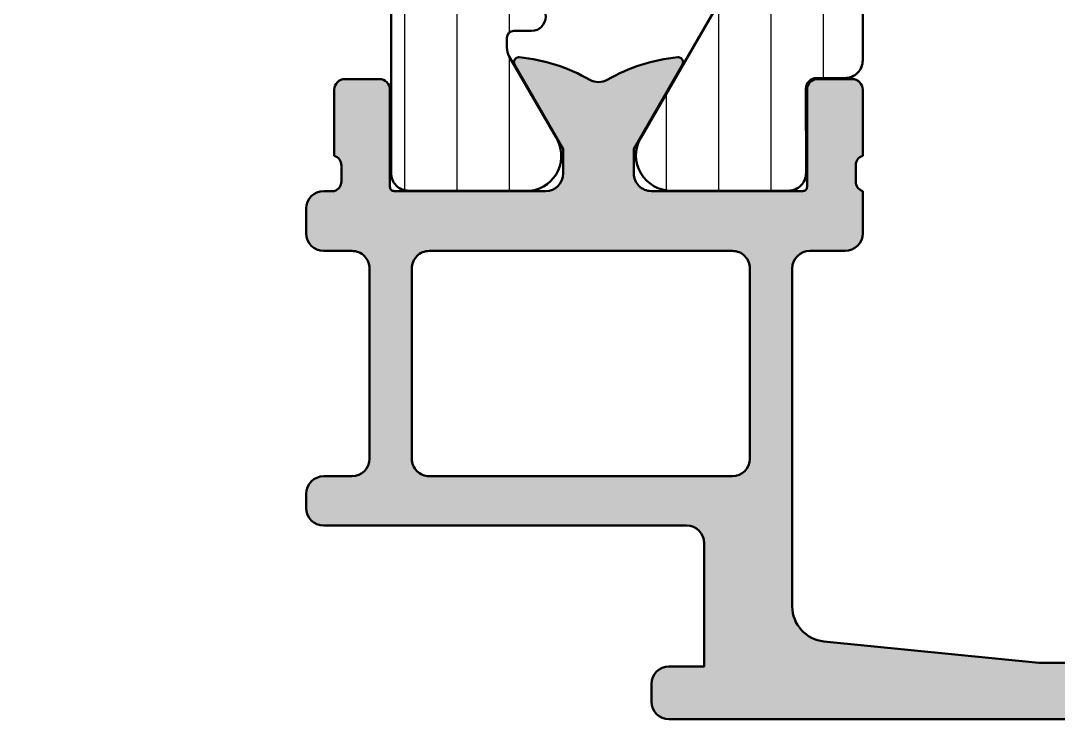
# Model space of a CAD drawing. Extents: x -15 to 40, y 0 to 85.
# Drawn here: x -10.9 to 18.55, y 0 to 19.84 of the extents above; entities that cross this region are included whole.
import ezdxf

# ---------------------------------------------------------------- set-up
doc = ezdxf.new("R2010")
doc.units = 0
for name, color, linetype, lineweight in [('0S-Alu contour', 7, 'Continuous', 50), ('0S-Alu hatch', 252, 'Continuous', 25), ('0S-Plastic contour', 254, 'Continuous', 50), ('0S-Plastic hatch', 253, 'Continuous', 25)]:
    doc.layers.add(name, color=color, linetype=linetype, lineweight=lineweight)
pattern_1 = [(90, (0, 0), (-1.4859, 0), [])]

# ---------------------------------------------------------------- blocks, each defined once
blk = doc.blocks.new('345320__439C6815_9693_4548_8AB6_3DB777F622CD_')
at = {"layer": '0S-Alu hatch'}
h = blk.add_hatch(color=256, dxfattribs=at)
edge = h.paths.add_edge_path()
edge.add_line((10.99968237876891, 12.79987716674805), (10.99968237876892, 3.204865455627441))
edge.add_arc((11.99968270752011, 3.204865503212653), 1.000000328751189, 179.9999973001307, 264.2894563541196)
edge.add_line((11.90017981529233, 2.20982789993286), (17.9996823787689, 1.599877357482909))
edge.add_line((17.9996823787689, 1.599877357482909), (30.89999999999998, 1.59987735748291))
edge.add_arc((30.89999999999998, 2.099877357482909), 0.4999999999999983, 270, 360)
edge.add_line((31.39999999999998, 2.099877357482909), (31.40000000000001, 3.300243663787818))
edge.add_arc((30.90000000000001, 3.300243663787825), 0.5, 0, 90)
edge.add_line((30.90000000000001, 3.800243663787825), (30.40000000000001, 3.800243663787824))
edge.add_ellipse((30.40000000000001, 4.300243663787828), major_axis=(-0.5000000000000036, 0), ratio=1, start_angle=0, end_angle=89.9999999999996, ccw=False)
edge.add_line((29.90000000000001, 4.300243663787826), (29.90000000000001, 4.500243663787842))
edge.add_ellipse((30.40000000000001, 4.50024366378784), major_axis=(-0.5, 0), ratio=1, start_angle=270, end_angle=360, ccw=False)
edge.add_line((30.40000000000001, 5.00024366378784), (33.19999999999999, 5.000243663787841))
edge.add_ellipse((33.2, 4.500243663787845), major_axis=(-0.4999999999999965, 0), ratio=1, start_angle=180, end_angle=270.0000000000008, ccw=False)
edge.add_line((33.69999999999999, 4.50024366378784), (33.69999999999999, 4.000243663787841))
edge.add_line((33.69999999999999, 4.000243663787841), (32.69999999999999, 4.000243663787841))
edge.add_line((32.69999999999999, 4.000243663787841), (32.69999999999999, 2.300243663787824))
edge.add_arc((33.69999999999999, 2.300243663787824), 1, 180, 270)
edge.add_line((33.69999999999999, 1.300243663787824), (37.69999999999996, 1.300243663787838))
edge.add_arc((37.69999999999996, 2.300243663787838), 1, 270, 360)
edge.add_line((38.69999999999996, 2.300243663787838), (38.69999999999999, 4.000243663787841))
edge.add_line((38.69999999999999, 4.000243663787841), (37.69999999999999, 4.000243663787841))
edge.add_line((37.69999999999999, 4.000243663787841), (37.69999999999999, 4.50024366378784))
edge.add_ellipse((38.19999999999998, 4.500243663787845), major_axis=(-0.4999999999999929, 0), ratio=1, start_angle=269.9999999999992, end_angle=360, ccw=False)
edge.add_line((38.19999999999999, 5.000243663787841), (39.5, 5.000243663787841))
edge.add_ellipse((39.50000000000001, 4.500243663787845), major_axis=(-0.4999999999999965, 0), ratio=1, start_angle=180, end_angle=270.0000000000008, ccw=False)
edge.add_line((40, 4.50024366378784), (40, 0.5))
edge.add_ellipse((39.50000000000001, 0.4999999999999953), major_axis=(-0.4999999999999929, 0), ratio=1, start_angle=89.9999999999992, end_angle=180, ccw=False)
edge.add_line((39.5, 0), (7.499498738951288, 0))
edge.add_ellipse((7.499674482195819, 0.4999920856952996), major_axis=(-0.4999921165814755, 0), ratio=1, start_angle=0.013142993896281041, end_angle=89.97986098967777, ccw=False)
edge.add_line((6.999682378768909, 0.4998773932458971), (6.999682378768909, 0.9998773932457156))
edge.add_ellipse((7.499797097260795, 0.9997626151354886), major_axis=(-0.500114731662878, 0), ratio=1, start_angle=270.01314275516927, end_angle=359.9868504146385, ccw=False)
edge.add_line((7.499682378768909, 1.499877333641052), (8.499682378768913, 1.499877333641052))
edge.add_line((8.499682378768913, 1.499877333641052), (8.49968237876891, 4.999877452850342))
edge.add_arc((7.999682211530881, 4.999877285612313), 0.5000001672380558, 1.91671708208e-05, 89.99998083594006)
edge.add_line((7.999682378768909, 5.499877452850341), (-2.300305414199826, 5.499877452850341))
edge.add_ellipse((-2.300190695728645, 5.999992171321522), major_axis=(-0.5001147316284899, 0), ratio=1, start_angle=0.013142752803219082, end_angle=89.9868572472019, ccw=False)
edge.add_line((-2.800305414199826, 5.999877452850298), (-2.800305414199826, 6.39990186691284))
edge.add_ellipse((-2.30019069572863, 6.399787148441648), major_axis=(-0.5001147316285041, 0), ratio=1, start_angle=270.0131427528006, end_angle=359.9868572471968, ccw=False)
edge.add_line((-2.300305414199833, 6.899901866912842), (-1.500287103652951, 6.899901866912842))
edge.add_arc((-1.500307424488013, 7.399922187747876), 0.5000203212479609, 270.002328501535, 359.9976714983276)
edge.add_line((-1.000287103652972, 7.399901866911616), (-1.000287103652979, 12.79981136322022))
edge.add_arc((-1.500037242679624, 12.80006122419357), 0.4997502014883607, 359.9713537287258, 450.0286462712604)
edge.add_line((-1.500287103652972, 13.29981136322021), (-2.300305414199812, 13.29981136322021))
edge.add_ellipse((-2.300190695728621, 13.79992608169142), major_axis=(-0.50011473162852, 0), ratio=1, start_angle=0.013142752803219082, end_angle=89.98685724720082, ccw=False)
edge.add_line((-2.800305414199833, 13.79981136322019), (-2.800305414199819, 14.5))
edge.add_ellipse((-2.300305414199815, 14.5), major_axis=(-0.500000000000004, 0), ratio=1, start_angle=270.0000000000029, end_angle=360, ccw=False)
edge.add_line((-2.30030541419984, 15.00000000000001), (-2, 15))
edge.add_arc((-2.078836446543043, 15.2675205919931), 0.2788950563274225, 286.419876419493, 361.1645893740976)
edge.add_line((-1.799999000000007, 15.27318899999148), (-1.799998999999999, 15.7267829999915))
edge.add_arc((-2.078867095643161, 15.73244365946856), 0.2789255417371434, 358.8371299271138, 433.5754054446461)
edge.add_line((-2, 15.9999869999915), (-2, 17.87999799999999))
edge.add_ellipse((-1.699999999999998, 17.879998), major_axis=(-0.3000000000000016, 0), ratio=1, start_angle=270.00000000000085, end_angle=360, ccw=False)
edge.add_line((-1.700000000000002, 18.179998), (-0.7200256809571997, 18.179998))
edge.add_ellipse((-0.7200256809572068, 17.879998), major_axis=(-0.2999999999999971, 0), ratio=1, start_angle=180, end_angle=269.99999999999864, ccw=False)
edge.add_line((-0.4200256809572096, 17.87999800000001), (-0.4200256809572096, 15.12000000000001))
edge.add_arc((-0.300025680957205, 15.12000000000001), 0.1200000000000116, 180, 270.0000000000033)
edge.add_line((-0.300025680957198, 15), (3.999999999999992, 15))
edge.add_arc((3.999999999999992, 15.5), 0.5, 270, 360)
edge.add_line((4.499999999999992, 15.5), (4.499999999999992, 16.19999999999998))
edge.add_line((4.499999999999992, 16.19999999999998), (3.118504542377635, 18.59282032302754))
edge.add_ellipse((3.23811978464831, 18.66188021535169), major_axis=(-0.1381197846483085, 0), ratio=1, start_angle=-95.62257755079241, end_angle=29.999999999996987, ccw=False)
edge.add_ellipse((2.761776758826175, 13.82339113815212), major_axis=(-5.000000000000077, 0), ratio=1, start_angle=240.1415617395175, end_angle=264.37742244920616, ccw=False)
edge.add_arc((5.5, 18.59331078962383), 0.49999999999997, 240.1415617395174, 299.8584382604826)
edge.add_ellipse((8.238223241173811, 13.82339113815213), major_axis=(-5.000000000000065, 0), ratio=1, start_angle=275.62257755079355, end_angle=299.85843826048244, ccw=False)
edge.add_ellipse((7.761880215351713, 18.6618802153517), major_axis=(-0.1381197846482957, 0), ratio=1, start_angle=149.9999999999998, end_angle=275.6225775507965, ccw=False)
edge.add_line((7.881495457622371, 18.59282032302755), (6.5, 16.20000000000001))
edge.add_line((6.5, 16.20000000000001), (6.5, 15.49999999999999))
edge.add_arc((6.999999999999992, 15.5), 0.5, 180, 270.0000000000017)
edge.add_line((7.000000000000007, 15), (11.3000256809572, 15))
edge.add_arc((11.30002568095721, 15.12), 0.1200000000000045, 269.9999999999966, 360)
edge.add_line((11.42002568095721, 15.12), (11.42002568095721, 17.879998))
edge.add_ellipse((11.72002568095721, 17.879998), major_axis=(-0.3000000000000007, 0), ratio=1, start_angle=270, end_angle=360, ccw=False)
edge.add_line((11.72002568095721, 18.179998), (12.7, 18.179998))
edge.add_ellipse((12.69999999999999, 17.87999799999999), major_axis=(-0.3000000000000043, 0), ratio=1, start_angle=180, end_angle=269.9999999999993, ccw=False)
edge.add_line((13, 17.879998), (13, 15.99998699999148))
edge.add_arc((13.07886709564316, 15.73244365946855), 0.2789255417371433, 106.4245945553544, 181.1628700728868)
edge.add_line((12.799999, 15.72678299999149), (12.79999899999999, 15.27318899999149))
edge.add_arc((13.07883644654306, 15.26752059199311), 0.2788950563274485, 178.8354106259031, 253.580123580508)
edge.add_line((13.00000000000001, 14.99999999999998), (13, 13.79981136322022))
edge.add_ellipse((12.5, 13.79981136322022), major_axis=(-0.5000000000000054, 0), ratio=1, start_angle=90.00000000000063, end_angle=180, ccw=False)
edge.add_line((12.5, 13.29981136322021), (11.49968237876891, 13.29981136322021))
edge.add_arc((11.49966856308906, 12.79982517638786), 0.4999861870232286, 89.99841679597009, 179.9940421790132)
edge = h.paths.add_edge_path()
edge.add_line((9.299761724472035, 13.29981136322021), (0.6997251033782704, 13.29981136322021))
edge.add_arc((0.6995565618537967, 12.80004091560175), 0.4997704760377533, 89.98067769371924, 180.0263168468894)
edge.add_line((0.1997861385345423, 12.79981136322028), (0.1997861385345416, 7.39990186691284))
edge.add_arc((0.6995565618538038, 7.399672314531311), 0.4997704760377612, 179.9736831531106, 270.0193223062815)
edge.add_line((0.6997251033782845, 6.899901866912843), (9.299761724472035, 6.899901866912841))
edge.add_arc((9.299716551073615, 7.399947040311261), 0.5000451754388708, 270.0051760225002, 359.994823977499)
edge.add_line((9.799761724472035, 7.399901866912835), (9.799761724472035, 12.79981136322021))
edge.add_arc((9.29989670623436, 12.79994634498254), 0.4998650364626702, 359.9845280529183, 450.0154719470704)
at = {"layer": '0S-Alu contour', "color": 7}
for points in [[(4.499999999999992, 15.5), (4.499999999999992, 16.19999999999998), (3.118504542377635, 18.59282032302754)], [(7.881495457622371, 18.59282032302755), (6.5, 16.20000000000001), (6.5, 15.49999999999999)], [(-1.700000000000002, 18.179998), (-0.7200256809571997, 18.179998)], [(11.72002568095721, 18.179998), (12.7, 18.179998)], [(-2, 15.9999869999915), (-2, 17.87999799999999)], [(-0.4200256809572096, 17.87999800000001), (-0.4200256809572096, 15.12000000000001)], [(11.42002568095721, 15.12), (11.42002568095721, 17.879998)], [(13, 17.879998), (13, 15.99998699999148)], [(-1.799999000000007, 15.27318899999148), (-1.799998999999999, 15.7267829999915)], [(12.799999, 15.72678299999149), (12.79999899999999, 15.27318899999149)], [(-2.30030541419984, 15.00000000000001), (-2, 15)], [(-0.300025680957198, 15), (3.999999999999992, 15)], [(7.000000000000007, 15), (11.3000256809572, 15)], [(13.00000000000001, 14.99999999999998), (13, 13.79981136322022)], [(-2.800305414199833, 13.79981136322019), (-2.800305414199819, 14.5)], [(-1.500287103652972, 13.29981136322021), (-2.300305414199812, 13.29981136322021)], [(9.299761724472035, 13.29981136322021), (0.6997251033782704, 13.29981136322021)], [(12.5, 13.29981136322021), (11.49968237876891, 13.29981136322021)], [(-1.000287103652972, 7.399901866911616), (-1.000287103652979, 12.79981136322022)], [(0.1997861385345423, 12.79981136322028), (0.1997861385345416, 7.39990186691284)], [(9.799761724472035, 7.399901866912835), (9.799761724472035, 12.79981136322021)], [(10.99968237876891, 12.79987716674805), (10.99968237876892, 3.20486545562744)], [(-2.300305414199833, 6.899901866912842), (-1.500287103652951, 6.899901866912842)], [(0.6997251033782845, 6.899901866912843), (9.299761724472035, 6.899901866912841)], [(-2.800305414199826, 5.999877452850298), (-2.800305414199826, 6.39990186691284)], [(7.999682378768909, 5.499877452850341), (-2.300305414199826, 5.499877452850341)], [(7.499682378768909, 1.499877333641052), (8.499682378768913, 1.499877333641052), (8.49968237876891, 4.999877452850342)], [(11.90017981529233, 2.20982789993286), (17.9996823787689, 1.599877357482909), (30.89999999999998, 1.59987735748291)], [(6.999682378768909, 0.4998773932458971), (6.999682378768909, 0.9998773932457156)], [(39.5, 0), (7.499498738951288, 0)]]:
    blk.add_lwpolyline(points, dxfattribs=at)
at = {"layer": '0S-Alu contour', "color": 7, "extrusion": (0, 0, -1)}
for centre, radius, start, end in [((-3.23811978464831, 18.66188021535169), 0.1381197846483085, 330.000000000003, 95.62257755079244), ((-2.761776758826175, 13.82339113815212), 5.000000000000077, 95.62257755079384, 119.8584382604825), ((-8.238223241173811, 13.82339113815213), 5.000000000000065, 60.14156173951756, 84.37742244920646), ((-7.761880215351713, 18.6618802153517), 0.1381197846482957, 84.37742244920348, 210.0000000000003), ((1.699999999999998, 17.879998), 0.3000000000000016, 0, 89.99999999999916), ((0.7200256809572068, 17.879998), 0.2999999999999971, 90.00000000000136, 180), ((-11.72002568095721, 17.879998), 0.3000000000000007, 0, 90), ((-12.69999999999999, 17.87999799999999), 0.3000000000000043, 90.00000000000067, 180), ((2.300305414199815, 14.5), 0.500000000000004, 0, 89.9999999999971), ((2.300190695728621, 13.79992608169142), 0.50011473162852, 270.0131427527993, 359.9868572471968), ((-12.5, 13.79981136322022), 0.5000000000000054, 180, 269.9999999999994), ((2.30019069572863, 6.399787148441648), 0.5001147316285041, 0.0131427528032074, 89.9868572471994), ((2.300190695728645, 5.999992171321522), 0.5001147316284899, 270.0131427527981, 359.9868572471968), ((-7.499797097260795, 0.9997626151354886), 0.500114731662878, 0.0131495853614901, 89.98685724483074), ((-7.499674482195819, 0.4999920856952996), 0.4999921165814755, 270.0201390103222, 359.9868570061037)]:
    blk.add_arc(centre, radius, start, end, dxfattribs=at)
at = {"layer": '0S-Alu contour', "color": 7}
for centre, radius, start, end in [((5.5, 18.59331078962383), 0.49999999999997, 240.1415617395174, 299.8584382604826), ((-2.078867095643161, 15.73244365946856), 0.2789255417371434, 358.8371299271138, 73.57540544464614), ((13.07886709564316, 15.73244365946855), 0.2789255417371433, 106.4245945553544, 181.1628700728868), ((3.999999999999992, 15.5), 0.5, 270, 0), ((6.999999999999992, 15.5), 0.5, 180, 270.0000000000017), ((-2.078836446543043, 15.2675205919931), 0.2788950563274225, 286.419876419493, 1.16458937409755), ((-0.300025680957205, 15.12000000000001), 0.1200000000000116, 180, 270.0000000000033), ((11.30002568095721, 15.12), 0.1200000000000045, 269.9999999999966, 0), ((13.07883644654306, 15.26752059199311), 0.2788950563274485, 178.8354106259031, 253.580123580508), ((-1.500037242679624, 12.80006122419357), 0.4997502014883607, 359.9713537287258, 90.02864627126041), ((0.6995565618537967, 12.80004091560175), 0.4997704760377533, 89.98067769371924, 180.0263168468894), ((9.29989670623436, 12.79994634498254), 0.4998650364626702, 359.9845280529183, 90.0154719470704), ((11.49966856308906, 12.79982517638786), 0.4999861870232286, 89.99841679597009, 179.9940421790132), ((-1.500307424488013, 7.399922187747876), 0.5000203212479609, 270.002328501535, 359.9976714983276), ((0.6995565618538038, 7.399672314531311), 0.4997704760377612, 179.9736831531106, 270.0193223062815), ((9.299716551073615, 7.399947040311261), 0.5000451754388708, 270.0051760225002, 359.994823977499), ((7.999682211530881, 4.999877285612313), 0.5000001672380558, 1.91671708208e-05, 89.99998083594006), ((11.99968270752011, 3.204865503212653), 1.000000328751189, 179.9999973001307, 264.2894563541196)]:
    blk.add_arc(centre, radius, start, end, dxfattribs=at)
blk = doc.blocks.new('244381__26FCD838_2B25_4DAE_BA37_1D96BAF96EC8___46882865_FA3E_4086_9D19_C5881DF25000_')
at = {"layer": '0S-Plastic hatch'}
h = blk.add_hatch(dxfattribs=at)
h.set_pattern_fill('ANSI31', color=256, scale=0.4680000000000001, angle=45, style=0)
h.set_pattern_definition(pattern_1)
edge = h.paths.add_edge_path()
edge.add_arc((-10.3999375317351, 44.50552085217543), 0.5000000000000967, 119.9999999999757, 180)
edge.add_line((-10.89993753173519, 44.50552085217543), (-10.89993753173519, 34.20188999926073))
edge.add_line((-10.89993753173519, 34.20188999926073), (-10.44169401106183, 23.70638783767714))
edge.add_arc((-9.442645789480139, 23.7500072250425), 0.9999999999998387, 182.5000000000017, 270.0000000000061)
edge.add_line((-9.442645789480032, 22.75000722504266), (-1.582441867442476, 22.75000722504265))
edge.add_ellipse((-1.582441867442431, 22.25000722504285), major_axis=(-0.4999999999998011, 0), ratio=1, start_angle=207.0072193886961, end_angle=270.0000000000051, ccw=False)
edge.add_line((-1.136967210763664, 22.47705860745823), (-0.4219515099756777, 21.07419829258061))
edge.add_ellipse((-0.6892363039831129, 20.93796746313139), major_axis=(-0.3000000000000349, 0), ratio=1, start_angle=179.9920113085105, end_angle=207.0072193886802, ccw=False)
edge.add_line((-0.3892363068991429, 20.93792563444047), (-0.3899931161733718, 15.51000584210418))
edge.add_arc((0.1100028612652437, 15.51000320247911), 0.4999959774455833, 179.9996975182267, 270.0003024811867)
edge.add_line((0.1100055008903239, 15.01000722504049), (3.586546998989796, 15.01000722504049))
edge.add_arc((3.444236349998448, 15.99982529976334), 0.9999960709244732, 278.1816080518995, 392.7270160998407)
edge.add_line((4.285488998989791, 16.54046022504049), (2.966972146031146, 18.82419871803049))
edge.add_ellipse((3.39998486276155, 19.07419869233006), major_axis=(-0.5000000000000293, 0), ratio=1, start_angle=0.001175055589214935, end_angle=29.999996599344, ccw=False)
edge.add_line((2.899984862866674, 19.0741884380356), (2.900062468264813, 19.35000722461569))
edge.add_ellipse((3.100062468478264, 19.35000722482921), major_axis=(-0.2000000002134512, 0), ratio=1, start_angle=270.0000000612014, end_angle=360, ccw=False)
edge.add_line((3.100062468264631, 19.55000722504266), (3.600096717258487, 19.55000722504272))
edge.add_arc((3.600096717258516, 19.95000722504267), 0.3999999999999559, 269.9999999999959, 449.9999999999959)
edge.add_ellipse((3.600096717258533, 20.6500072250427), major_axis=(-0.3000000000000647, 0), ratio=1, start_angle=0, end_angle=90.00000000000222, ccw=False)
edge.add_line((3.300096717258469, 20.6500072250427), (3.300096717258476, 20.8500072250427))
edge.add_arc((3.000096717258472, 20.8500072250427), 0.3000000000000043, 0, 180)
edge.add_line((2.700096717258468, 20.8500072250427), (2.700096717258475, 20.66558558466572))
edge.add_ellipse((2.400096717258452, 20.66558558466571), major_axis=(-0.3000000000000224, 0), ratio=1, start_angle=82.23741734384589, end_angle=180, ccw=False)
edge.add_ellipse((2.629713218036938, 22.35000722504272), major_axis=(-2.00000000000006, 0), ratio=1, start_angle=27.00721938868992, end_angle=82.23741734384112, ccw=False)
edge.add_line((0.8478145913210111, 21.44180169538099), (-3.745412188414043, 30.45370948904133))
edge.add_ellipse((-3.299937531735926, 30.68076087145677), major_axis=(-0.4999999999992484, 0), ratio=1, start_angle=0, end_angle=27.007219388735678, ccw=False)
edge.add_line((-3.799937531735174, 30.68076087145677), (-3.799937531735174, 36.80442281277114))
edge.add_ellipse((-3.299937531735181, 36.80442281277113), major_axis=(-0.4999999999999938, 0), ratio=1, start_angle=314.9999999999977, end_angle=360, ccw=False)
edge.add_line((-3.653490922328437, 37.15797620336442), (-0.285723969362174, 40.52574315633044))
edge.add_arc((-1.699937531735209, 41.93995671870358), 1.999999999999996, 314.9999999999977, 360)
edge.add_line((0.3000624682647869, 41.93995671870358), (0.3000624682649047, 45.40248636363584))
edge.add_ellipse((1.300062468264837, 45.40248636363578), major_axis=(-0.9999999999999332, 0), ratio=1, start_angle=296.9864693082964, end_angle=360, ccw=False)
edge.add_line((0.8462823969356279, 46.2936000751588), (2.263962695859667, 47.01552260743397))
edge.add_ellipse((2.400096717258437, 46.74818849397701), major_axis=(-0.3000000000000397, 0), ratio=1, start_angle=180, end_angle=296.98646930829193, ccw=False)
edge.add_line((2.700096717258475, 46.74818849397701), (2.700096717258475, 46.65000722504265))
edge.add_arc((3.000096717258472, 46.65000722504266), 0.2999999999999971, 180, 360)
edge.add_line((3.300096717258469, 46.65000722504266), (3.300096717258476, 46.85000722504265))
edge.add_ellipse((3.600096717258545, 46.85000722504264), major_axis=(-0.3000000000000691, 0), ratio=1, start_angle=270.00000000000017, end_angle=360, ccw=False)
edge.add_arc((3.600096717258516, 47.55000722504267), 0.399999999999963, 270.0000000000041, 450.000000000004)
edge.add_line((3.600096717258487, 47.95000722504264), (3.100062468264688, 47.95000722504272))
edge.add_ellipse((3.10006246826484, 48.15000722504262), major_axis=(-0.1999999999998962, 0), ratio=1, start_angle=0, end_angle=89.99999999995629, ccw=False)
edge.add_line((2.900062468264941, 48.15000722504262), (2.899984862866666, 48.42582601204456))
edge.add_ellipse((3.399984862761538, 48.42581575775088), major_axis=(-0.5000000000000222, 0), ratio=1, start_angle=330.00000340065594, end_angle=359.9988249444108, ccw=False)
edge.add_line((2.966972146031139, 48.67581573205045), (4.285488998989798, 50.9595542250405))
edge.add_arc((3.444236349998448, 51.50018915031764), 0.9999960709244721, 327.2729839001601, 441.8183919481002)
edge.add_line((3.586546998989801, 52.49000722504049), (0.110005500890324, 52.4900072250405))
edge.add_arc((0.1100028612652508, 51.99001124760187), 0.4999959774455833, 89.99969751881414, 180.0003024817733)
edge.add_line((-0.3899931161733647, 51.99000860797168), (-0.3894019429733646, 47.75004905373371))
edge.add_ellipse((-0.6894019400573086, 47.75000722504266), major_axis=(-0.3000000000000096, 0), ratio=1, start_angle=90.00000000000267, end_angle=180.0079886915353, ccw=False)
edge.add_line((-0.6894019400572946, 47.45000722504265), (-6.165962935519367, 47.45000722504267))
edge.add_arc((-6.16596293551948, 46.9500072250423), 0.5000000000003624, 89.99999999998697, 119.9999999999894)
edge.add_line((-6.415962935519582, 47.38301992693489), (-10.64993753173496, 44.93853355406783))
edge = h.paths.add_edge_path()
edge.add_ellipse((-9.199937531735152, 43.81270052914802), major_axis=(-0.9999999999999959, 0), ratio=1, start_angle=300.0000000000001, end_angle=360, ccw=False)
edge.add_line((-9.699937531735152, 44.67872593293246), (-6.344423904602201, 46.61603262882711))
edge.add_ellipse((-5.844423904602194, 45.75000722504268), major_axis=(-1, 0), ratio=1, start_angle=270.0000000000004, end_angle=300.0000000000005, ccw=False)
edge.add_line((-5.844423904602201, 46.75000722504267), (-1.999937531735106, 46.75000722504267))
edge.add_ellipse((-1.999937531735106, 45.75000722504268), major_axis=(-1, 0), ratio=1, start_angle=180, end_angle=270, ccw=False)
edge.add_line((-0.9999375317351066, 45.75000722504268), (-0.9999375317351061, 42.06422078741577))
edge.add_ellipse((-1.999937531735113, 42.06422078741577), major_axis=(-1.000000000000007, 0), ratio=1, start_angle=135.0000000000006, end_angle=180, ccw=False)
edge.add_line((-1.292830750548553, 41.35711400622922), (-3.707044312921664, 38.94290044385613))
edge.add_ellipse((-4.414151094108213, 39.65000722504267), major_axis=(-1, 0), ratio=1, start_angle=90, end_angle=135.0000000000001, ccw=False)
edge.add_line((-4.414151094108213, 38.65000722504267), (-9.199937531735152, 38.65000722504267))
edge.add_ellipse((-9.199937531735152, 39.65000722504267), major_axis=(-1, 0), ratio=1, start_angle=0, end_angle=90, ccw=False)
edge.add_line((-10.19993753173515, 39.65000722504267), (-10.19993753173515, 43.81270052914802))
edge = h.paths.add_edge_path()
edge.add_ellipse((-9.48695653273554, 29.35000722504283), major_axis=(-0.4999999999998437, 0), ratio=1, start_angle=-90.00000000002109, end_angle=2.499999999990507, ccw=False)
edge.add_line((-9.486956532735356, 29.85000722504267), (-5.201602290175522, 29.85000722504265))
edge.add_ellipse((-5.201602290175529, 29.35000722504258), major_axis=(-0.5000000000000792, 0), ratio=1, start_angle=206.736747597795, end_angle=269.9999999999992, ccw=False)
edge.add_line((-4.755060776967305, 29.57495316739715), (-2.437804028772129, 24.97495316739709))
edge.add_ellipse((-2.884345541980216, 24.75000722504259), major_axis=(-0.4999999999999219, 0), ratio=1, start_angle=89.9999999999983, end_angle=206.7367475977941, ccw=False)
edge.add_line((-2.884345541980231, 24.25000722504267), (-8.80747032422881, 24.25000722504268))
edge.add_ellipse((-8.807470324228788, 25.25000722504265), major_axis=(-0.999999999999968, 0), ratio=1, start_angle=2.500000000003297, end_angle=89.9999999999988, ccw=False)
edge.add_line((-9.806518545810611, 25.20638783767726), (-9.986480643526315, 29.32819753136025))
edge = h.paths.add_edge_path()
edge.add_ellipse((-9.699937531735145, 37.15000722504267), major_axis=(-0.5, 0), ratio=1, start_angle=270.0000000000008, end_angle=360, ccw=False)
edge.add_line((-9.699937531735152, 37.65000722504267), (-5.599937531735129, 37.65000722504267))
edge.add_ellipse((-5.599937531735129, 37.15000722504267), major_axis=(-0.5, 0), ratio=1, start_angle=180, end_angle=270, ccw=False)
edge.add_line((-5.099937531735129, 37.15000722504267), (-5.099937531735125, 31.35000722504266))
edge.add_ellipse((-5.599937531735129, 31.35000722504266), major_axis=(-0.5000000000000036, 0), ratio=1, start_angle=90, end_angle=180, ccw=False)
edge.add_line((-5.599937531735129, 30.85000722504266), (-9.57427841855236, 30.85000722504267))
edge.add_ellipse((-9.574278418552375, 31.35000722504268), major_axis=(-0.5000000000000155, 0), ratio=1, start_angle=2.500000000001819, end_angle=90.00000000000159, ccw=False)
edge.add_line((-10.07380252934332, 31.32819753136), (-10.19993753173515, 34.21716405359381))
edge.add_line((-10.19993753173515, 34.21716405359381), (-10.19993753173514, 37.15000722504267))
at = {"layer": '0S-Alu contour', "color": 7}
for points in [[(-9.699937531735152, 44.67872593293246), (-6.344423904602201, 46.61603262882711)], [(-5.844423904602201, 46.75000722504267), (-1.999937531735106, 46.75000722504267)], [(-0.9999375317351066, 45.75000722504268), (-0.9999375317351061, 42.06422078741577)], [(-10.19993753173515, 39.65000722504267), (-10.19993753173515, 43.81270052914802)], [(-1.292830750548553, 41.35711400622922), (-3.707044312921664, 38.94290044385613)], [(-4.414151094108213, 38.65000722504267), (-9.199937531735152, 38.65000722504267)], [(-9.699937531735152, 37.65000722504267), (-5.599937531735129, 37.65000722504267)], [(-10.07380252934332, 31.32819753136), (-10.19993753173515, 34.21716405359381), (-10.19993753173514, 37.15000722504267)], [(-5.099937531735129, 37.15000722504267), (-5.099937531735125, 31.35000722504266)], [(-5.599937531735129, 30.85000722504266), (-9.57427841855236, 30.85000722504267)], [(-9.486956532735356, 29.85000722504267), (-5.201602290175522, 29.85000722504265)], [(-4.755060776967305, 29.57495316739715), (-2.437804028772129, 24.97495316739709)], [(-9.806518545810611, 25.20638783767726), (-9.986480643526315, 29.32819753136025)], [(-2.884345541980231, 24.25000722504267), (-8.80747032422881, 24.25000722504268)]]:
    blk.add_lwpolyline(points, dxfattribs=at)
at = {"layer": '0S-Alu contour', "color": 7, "extrusion": (0, 0, -1)}
for centre, radius, start, end in [((5.844423904602194, 45.75000722504268), 1, 59.99999999999951, 89.99999999999959), ((1.999937531735106, 45.75000722504268), 1, 90, 180), ((9.199937531735152, 43.81270052914802), 0.9999999999999959, 0, 59.99999999999986), ((1.999937531735113, 42.06422078741577), 1.000000000000007, 180, 224.9999999999994), ((9.199937531735152, 39.65000722504267), 1, 270, 0), ((4.414151094108213, 39.65000722504267), 1, 224.9999999999999, 270), ((9.699937531735145, 37.15000722504267), 0.5, 0, 89.9999999999992), ((5.599937531735129, 37.15000722504267), 0.5, 90, 180), ((9.574278418552375, 31.35000722504268), 0.5000000000000155, 269.9999999999984, 357.4999999999982), ((5.599937531735129, 31.35000722504266), 0.5000000000000036, 180, 270), ((9.48695653273554, 29.35000722504283), 0.4999999999998437, 357.5000000000095, 90.00000000002115), ((5.201602290175529, 29.35000722504258), 0.5000000000000792, 90.00000000000081, 153.263252402205), ((8.807470324228788, 25.25000722504265), 0.999999999999968, 270.0000000000012, 357.4999999999967), ((2.884345541980216, 24.75000722504259), 0.4999999999999219, 153.2632524022059, 270.0000000000017)]:
    blk.add_arc(centre, radius, start, end, dxfattribs=at)
at = {"layer": '0S-Plastic contour', "color": 7}
for points in [[(3.586546998989801, 52.49000722504049), (0.110005500890324, 52.4900072250405)], [(-0.3899931161733647, 51.99000860797168), (-0.3894019429733646, 47.75004905373371)], [(2.966972146031139, 48.67581573205045), (4.285488998989798, 50.9595542250405)], [(2.900062468264941, 48.15000722504262), (2.899984862866666, 48.42582601204456)], [(3.600096717258487, 47.95000722504264), (3.100062468264688, 47.95000722504272)], [(-0.6894019400572946, 47.45000722504265), (-6.165962935519367, 47.45000722504267)], [(-6.415962935519582, 47.38301992693489), (-10.64993753173496, 44.93853355406783)], [(0.8462823969356279, 46.2936000751588), (2.263962695859667, 47.01552260743397)], [(3.300096717258469, 46.65000722504266), (3.300096717258476, 46.85000722504265)], [(2.700096717258475, 46.74818849397701), (2.700096717258475, 46.65000722504265)], [(0.3000624682647869, 41.93995671870358), (0.3000624682649047, 45.40248636363584)], [(-10.89993753173519, 44.50552085217543), (-10.89993753173519, 34.20188999926073), (-10.44169401106183, 23.70638783767714)], [(-3.653490922328437, 37.15797620336442), (-0.285723969362174, 40.52574315633044)], [(-3.799937531735174, 30.68076087145677), (-3.799937531735174, 36.80442281277114)], [(0.8478145913210111, 21.44180169538099), (-3.745412188414043, 30.45370948904133)], [(-9.442645789480032, 22.75000722504266), (-1.582441867442476, 22.75000722504265)], [(-1.136967210763664, 22.47705860745823), (-0.4219515099756777, 21.07419829258061)], [(-0.3892363068991429, 20.93792563444047), (-0.3899931161733718, 15.51000584210418)], [(2.700096717258468, 20.8500072250427), (2.700096717258475, 20.66558558466572)], [(3.300096717258469, 20.6500072250427), (3.300096717258476, 20.8500072250427)], [(3.100062468264631, 19.55000722504266), (3.600096717258487, 19.55000722504272)], [(2.899984862866674, 19.0741884380356), (2.900062468264813, 19.35000722461569)], [(4.285488998989791, 16.54046022504049), (2.966972146031146, 18.82419871803049)], [(0.1100055008903239, 15.01000722504049), (3.586546998989796, 15.01000722504049)]]:
    blk.add_lwpolyline(points, dxfattribs=at)
for centre, radius, start, end in [((0.1100028612652508, 51.99001124760187), 0.4999959774455833, 89.99969751881414, 180.0003024817733), ((3.444236349998448, 51.50018915031764), 0.9999960709244721, 327.2729839001601, 81.81839194810021), ((3.600096717258516, 47.55000722504267), 0.399999999999963, 270.0000000000041, 90.00000000000406), ((-6.16596293551948, 46.9500072250423), 0.5000000000003624, 89.99999999998697, 119.9999999999894), ((3.000096717258472, 46.65000722504266), 0.2999999999999971, 180, 0), ((-10.3999375317351, 44.50552085217543), 0.5000000000000967, 119.9999999999757, 180), ((-1.699937531735209, 41.93995671870358), 1.999999999999996, 314.9999999999977, 0), ((-9.442645789480139, 23.7500072250425), 0.9999999999998387, 182.5000000000017, 270.0000000000061), ((3.000096717258472, 20.8500072250427), 0.3000000000000043, 0, 180), ((3.600096717258516, 19.95000722504267), 0.3999999999999559, 269.9999999999959, 89.99999999999594), ((3.444236349998448, 15.99982529976334), 0.9999960709244732, 278.1816080518995, 32.72701609984073), ((0.1100028612652437, 15.51000320247911), 0.4999959774455833, 179.9996975182267, 270.0003024811867)]:
    blk.add_arc(centre, radius, start, end, dxfattribs=at)
at = {"layer": '0S-Plastic contour', "color": 7, "extrusion": (0, 0, -1)}
for centre, radius, start, end in [((-3.399984862761538, 48.42581575775088), 0.5000000000000222, 0.0011750555892266, 29.99999659934408), ((-3.10006246826484, 48.15000722504262), 0.1999999999998962, 270.0000000000437, 0), ((0.6894019400573086, 47.75000722504266), 0.3000000000000096, 179.9920113084647, 269.9999999999973), ((-3.600096717258545, 46.85000722504264), 0.3000000000000691, 0, 89.99999999999984), ((-2.400096717258437, 46.74818849397701), 0.3000000000000397, 63.0135306917081, 180), ((-1.300062468264837, 45.40248636363578), 0.9999999999999332, 0, 63.01353069170357), ((3.299937531735181, 36.80442281277113), 0.4999999999999938, 0, 45.00000000000227), ((3.299937531735926, 30.68076087145677), 0.4999999999992484, 332.9927806112643, 0), ((1.582441867442431, 22.25000722504285), 0.4999999999998011, 89.99999999999486, 152.9927806113039), ((-2.629713218036938, 22.35000722504272), 2.00000000000006, 277.762582656159, 332.9927806113101), ((0.6892363039831129, 20.93796746313139), 0.3000000000000349, 152.9927806113198, 180.0079886914896), ((-2.400096717258452, 20.66558558466571), 0.3000000000000225, 180, 277.7625826561541), ((-3.600096717258533, 20.6500072250427), 0.3000000000000647, 269.9999999999978, 0), ((-3.100062468478264, 19.35000722482921), 0.2000000002134512, 0, 89.99999993879862), ((-3.39998486276155, 19.07419869233006), 0.5000000000000293, 330.000003400656, 359.9988249444108)]:
    blk.add_arc(centre, radius, start, end, dxfattribs=at)
blk = doc.blocks.new('244381__7A494685_94B4_4977_B433_7EE782AFC176___1A964BE1_2C0E_4610_A471_B71805BAE51B_')
at = {"layer": '0S-Plastic hatch'}
h = blk.add_hatch(dxfattribs=at)
h.set_pattern_fill('ANSI31', color=256, scale=0.4680000000000001, angle=45, style=0)
h.set_pattern_definition(pattern_1)
edge = h.paths.add_edge_path()
edge.add_line((10.98201558794619, 33.74999998982565), (10.60057358136873, 45.45771677269818))
edge.add_arc((9.601126435394466, 45.42446918023657), 1.000000000000302, 1.90529785715967, 60.00495389455164)
edge.add_line((10.1010515554359, 46.29053781166954), (9.413050469815857, 46.68767611322453))
edge.add_ellipse((10.16293814987757, 47.98677906037331), major_axis=(-1.499999999999649, 0), ratio=1, start_angle=29.999996599353096, end_angle=60.004953894553296, ccw=False)
edge.add_line((8.86389999968685, 47.23677913747462), (6.69693647116594, 50.99007058148169))
edge.add_ellipse((7.562961904626568, 51.49007053008085), major_axis=(-0.9999999999999158, 0), ratio=1, start_angle=-90.68054336164482, end_angle=29.99999659935071, ccw=False)
edge.add_line((7.574839347706415, 52.4899999907658), (10.89000203452281, 52.4899999907658))
edge.add_ellipse((10.89000467414797, 51.990004013327), major_axis=(-0.499995977445768, 0), ratio=1, start_angle=179.9996975194317, end_angle=270.00030248119685, ccw=False)
edge.add_line((11.39000065158678, 51.99000137370731), (11.38966602228049, 49.59000299076575))
edge.add_arc((11.6896660222805, 49.59000299076575), 0.3000000000000096, 180, 269.9999999999895)
edge.add_line((11.68966602228045, 49.29000299076574), (12.49999735561369, 49.29000299076574))
edge.add_ellipse((12.50000003453723, 48.79000299078003), major_axis=(-0.4999999999928876, 0), ratio=1, start_angle=179.9996930176151, end_angle=270.0003069820258, ccw=False)
edge.add_line((13.00000003452294, 48.79000031185334), (12.99999735655308, 18.70999699076577))
edge.add_ellipse((12.50000003452277, 18.70999431185652), major_axis=(-0.4999973220374871, 0), ratio=1, start_angle=89.9996930179745, end_angle=180.000306982385, ccw=False)
edge.add_line((12.49999735561357, 18.20999698982621), (11.68966602228045, 18.20999698982632))
edge.add_arc((11.68966602228045, 17.90999698982625), 0.3000000000000718, 90.00000000000033, 180)
edge.add_line((11.38966602228038, 17.90999698982625), (11.39000065158654, 15.50999860689001))
edge.add_ellipse((10.89000467414786, 15.50999596726501), major_axis=(-0.4999959774456542, 0), ratio=1, start_angle=89.99969751880349, end_angle=180.0003024817733, ccw=False)
edge.add_line((10.89000203452269, 15.00999998982632), (7.574839347706529, 15.00999998982632))
edge.add_ellipse((7.562961904626646, 16.00992945051124), major_axis=(-0.9999999999998729, 0), ratio=1, start_angle=-29.999996599350425, end_angle=90.68054336164698, ccw=False)
edge.add_line((6.696936471166053, 16.50992939911038), (8.863899999687076, 20.26322084311789))
edge.add_ellipse((10.16293814987679, 19.51322092021944), major_axis=(-1.499999999998666, 0), ratio=1, start_angle=299.9950461054343, end_angle=330.00000340063553, ccw=False)
edge.add_line((9.413050469815857, 20.81232386736752), (10.10105155543624, 21.20946216892258))
edge.add_arc((9.601126435394862, 22.07553080035511), 0.9999999999998977, 299.9950461054581, 358.0947021428511)
edge.add_line((10.60057358136873, 22.04228320789372), (10.98201558794619, 33.74999998982565))
at = {"layer": '0S-Plastic contour', "color": 7}
for points in [[(7.574839347706415, 52.4899999907658), (10.89000203452281, 52.4899999907658)], [(11.39000065158678, 51.99000137370731), (11.38966602228049, 49.59000299076575)], [(8.86389999968685, 47.23677913747462), (6.69693647116594, 50.99007058148169)], [(11.68966602228045, 49.29000299076574), (12.49999735561369, 49.29000299076574)], [(13.00000003452294, 48.79000031185334), (12.99999735655308, 18.70999699076577)], [(10.1010515554359, 46.29053781166954), (9.413050469815857, 46.68767611322453)], [(10.98201558794619, 33.74999998982565), (10.60057358136873, 45.45771677269818)], [(10.60057358136873, 22.04228320789372), (10.98201558794619, 33.74999998982565)], [(9.413050469815857, 20.81232386736752), (10.10105155543624, 21.20946216892258)], [(6.696936471166053, 16.50992939911038), (8.863899999687076, 20.26322084311789)], [(12.49999735561357, 18.20999698982621), (11.68966602228045, 18.20999698982632)], [(11.38966602228038, 17.90999698982625), (11.39000065158654, 15.50999860689001)], [(10.89000203452269, 15.00999998982632), (7.574839347706529, 15.00999998982632)]]:
    blk.add_lwpolyline(points, dxfattribs=at)
at = {"layer": '0S-Plastic contour', "color": 7, "extrusion": (0, 0, -1)}
for centre, radius, start, end in [((-7.562961904626568, 51.49007053008085), 0.9999999999999158, 330.0000034006493, 90.6805433616449), ((-10.89000467414797, 51.990004013327), 0.499995977445768, 89.99969751880312, 180.0003024805684), ((-12.50000003453723, 48.79000299078003), 0.4999999999928876, 89.99969301797424, 180.0003069823849), ((-10.16293814987757, 47.98677906037331), 1.499999999999649, 299.9950461054467, 330.000003400647), ((-10.16293814987679, 19.51322092021944), 1.499999999998666, 29.99999659936447, 60.0049538945657), ((-12.50000003452277, 18.70999431185652), 0.4999973220374871, 179.999693017615, 270.0003069820256), ((-7.562961904626646, 16.00992945051124), 0.9999999999998729, 269.319456638353, 29.99999659935046), ((-10.89000467414786, 15.50999596726501), 0.4999959774456543, 179.9996975182267, 270.0003024811965)]:
    blk.add_arc(centre, radius, start, end, dxfattribs=at)
at = {"layer": '0S-Plastic contour', "color": 7}
for centre, radius, start, end in [((11.6896660222805, 49.59000299076575), 0.3000000000000096, 180, 269.9999999999895), ((9.601126435394466, 45.42446918023657), 1.000000000000302, 1.90529785715967, 60.00495389455164), ((9.601126435394862, 22.07553080035511), 0.9999999999998977, 299.9950461054581, 358.0947021428511), ((11.68966602228045, 17.90999698982625), 0.3000000000000718, 90.00000000000033, 180)]:
    blk.add_arc(centre, radius, start, end, dxfattribs=at)
blk = doc.blocks.new('466510__17EFBA41_A595_496F_AC67_D5964DC4F4CD_')
at = {"layer": '0S-Alu contour', "color": 7}
blk.add_blockref('345320__439C6815_9693_4548_8AB6_3DB777F622CD_', (0, 0), dxfattribs=at)
at = {"layer": '0S-Plastic contour', "color": 7}
for name in ['244381__26FCD838_2B25_4DAE_BA37_1D96BAF96EC8___46882865_FA3E_4086_9D19_C5881DF25000_', '244381__7A494685_94B4_4977_B433_7EE782AFC176___1A964BE1_2C0E_4610_A471_B71805BAE51B_']:
    blk.add_blockref(name, (0, 0), dxfattribs=at)

msp = doc.modelspace()

# ---------------------------------------------------------------- block references
at = {"layer": '0S-Alu contour', "color": 7}
msp.add_blockref('466510__17EFBA41_A595_496F_AC67_D5964DC4F4CD_', (0, 0), dxfattribs=at)

doc.saveas('drawing.dxf')
